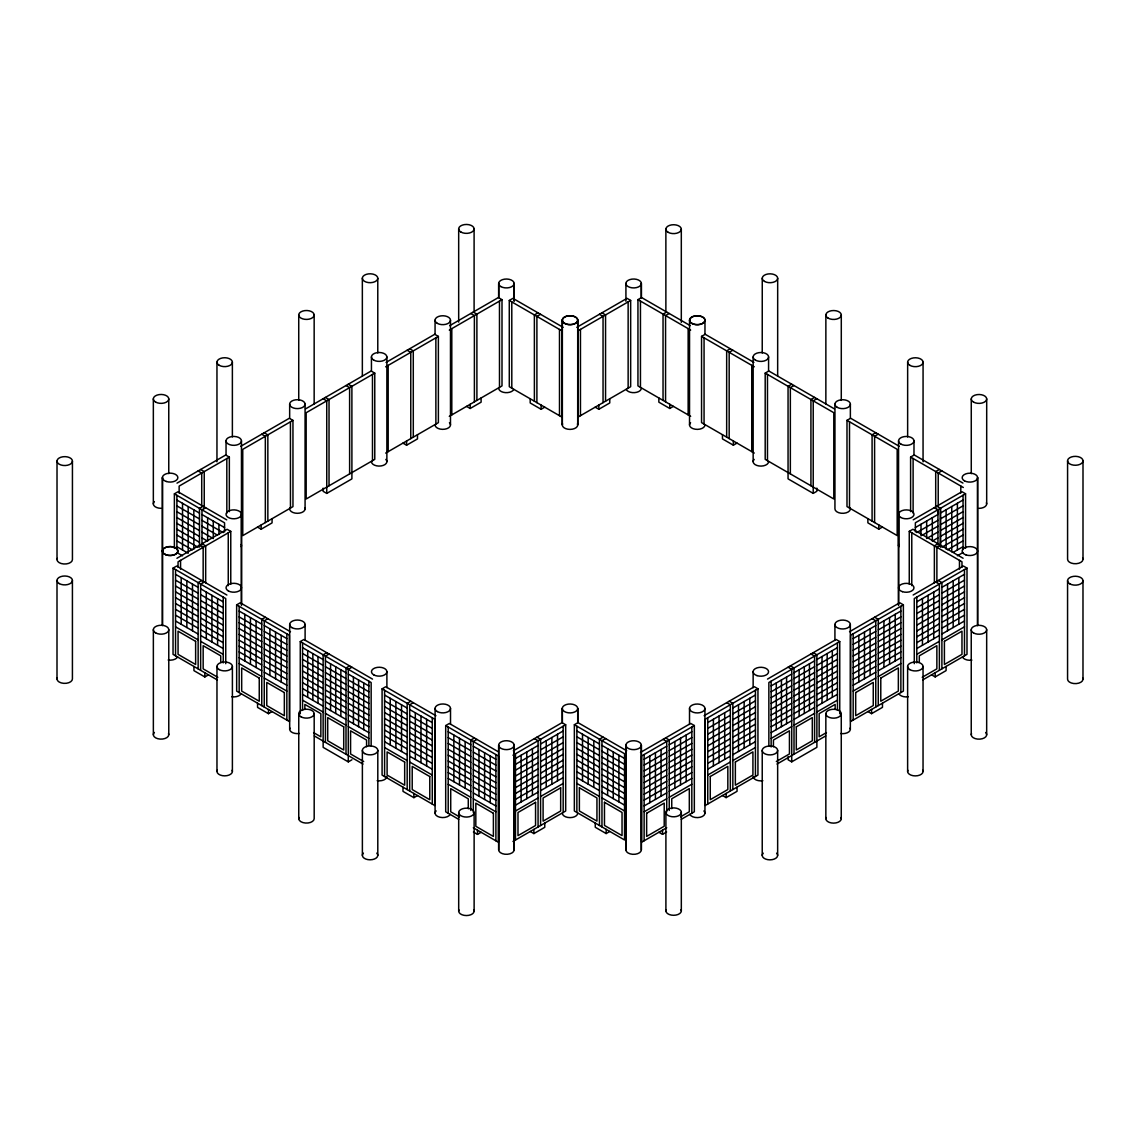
<?xml version="1.0" encoding="UTF-8"?>
<svg xmlns="http://www.w3.org/2000/svg" width="1140" height="1140" viewBox="0 0 1140 1140"><rect width="100%" height="100%" fill="white"/><g stroke="black" fill="none" stroke-linecap="round" stroke-linejoin="round"><path stroke-width="1.5" d="M153.359 734.673L153.359 629.722M168.777 734.673L168.777 629.722M216.97 771.41L216.97 666.444M232.389 771.41L232.403 666.444M241.481 605.497L241.481 514.297A7.709 4.446 0 0 0 229.895 510.478A7.709 4.446 0 0 0 229.895 518.187A7.709 4.446 0 0 0 241.466 514.325M289.674 729.173L289.674 624.478M298.751 818.62L298.766 713.668M305.107 640.452L305.107 624.478M314.184 713.668L314.184 818.62A7.709 4.446 0 0 1 305.463 823.037A7.709 4.446 0 0 1 299.022 817.466M362.378 855.356L362.378 750.405M377.796 855.356L377.81 750.405M386.887 687.677L386.902 671.702M435.081 813.119L435.095 708.439M450.514 724.399L450.514 708.439M514.111 849.856L514.126 745.161A7.709 4.446 0 0 0 502.526 741.328A7.709 4.446 0 0 0 502.526 749.037A7.709 4.446 0 0 0 514.097 745.19L514.097 849.927M574.361 724.726L574.346 810.982L624.549 839.966L624.563 753.725L574.361 724.726L577.994 722.632L626.687 750.747M576.869 812.435L576.869 726.18M580.459 415.687L580.459 329.417M582.511 780.857L582.511 734.189M588.154 784.12L588.169 737.452M593.812 787.384L593.812 740.715M595.251 823.052L595.251 827.255L606.167 833.554L609.8 831.445M599.455 825.474L599.455 739.219L603.089 737.124M601.963 826.928L601.963 740.672L605.611 738.577M603.046 402.634L603.046 316.379L599.412 314.284M605.554 401.195L605.554 314.925L601.92 312.83M606.167 833.554L606.167 829.35M607.62 795.364L607.62 748.681M613.263 798.613L613.263 751.944M618.906 801.876L618.906 755.207M625.931 301.245L625.917 283.461M625.946 745.161L625.931 849.899L625.903 745.204M628.14 388.156L628.14 301.886M630.662 300.433L630.662 386.702L577.952 417.126L577.952 330.871L630.662 300.433L627.014 298.338L576.826 327.322M641.35 297.697L641.35 283.504M641.35 849.913L641.364 745.161M644.129 840.779L644.143 754.523M649.786 802.674L649.786 756.005M655.429 799.425L655.429 752.742M661.072 796.162L661.086 749.479M658.892 832.257L662.525 834.352L662.525 830.148M666.729 811.894L666.729 741.47L663.095 739.375M669.237 810.44L669.237 740.031L665.603 737.922M671.745 808.673L671.745 798.755L689.315 788.609L689.315 811.765L680.523 816.839M674.88 788.182L674.88 741.513M680.537 784.933L680.537 738.25M686.18 781.669L686.18 734.986M689.529 424.921L689.543 320.226M691.823 813.233L691.823 726.978M640.509 752.414L690.697 723.43L694.346 725.539L694.331 811.794L681.278 819.318M704.962 334.433L704.976 320.226M707.755 804.042L707.755 717.787M713.398 765.952L713.398 719.269M719.041 762.689L719.055 716.02M724.698 759.425L724.698 712.757M722.504 795.52L726.137 797.615L726.137 793.426M730.341 791.003L730.341 704.748L726.707 702.639M732.849 789.55L732.849 703.295L729.215 701.2M737.053 787.127L737.053 791.317L726.137 797.615M738.506 751.46L738.506 704.777M744.149 748.196L744.149 701.528M749.792 744.933L749.792 698.264M753.155 461.657L753.169 356.963M755.435 776.511L755.45 690.256M757.957 688.802L757.943 775.058L705.232 805.495L705.247 719.24L757.957 688.802L754.324 686.707L704.121 715.692M762.232 352.987L762.261 278.26M765.197 373.108L765.197 459.363L833.796 498.964L833.796 412.709L765.197 373.108L768.83 370.999L834.494 408.918M767.477 460.688L767.477 374.419M768.574 371.155L768.588 356.963M768.859 745.873L768.859 682.504L839.752 641.578L836.119 639.469L767.519 679.084M771.139 746.971L771.153 681.178M773.433 746.657L773.433 740.031L789.436 730.797L789.436 753.953L776.34 761.52M776.283 729.629L776.297 682.96M777.665 376.115L777.68 278.26M781.442 726.664L781.442 679.981M786.586 723.686L786.586 677.018M788.082 756.604L788.082 759.753L791.716 761.848L816.881 747.327L816.881 654.773L813.248 652.678M790.348 473.884L790.348 387.628L793.981 385.52M791.716 761.848L791.73 669.294L788.096 667.199M794.01 754.238L794.01 667.983L790.376 665.874M799.154 716.433L799.154 669.75M804.298 713.455L804.298 666.786M809.443 710.491L809.443 663.808M810.925 485.768L810.925 399.513L814.558 397.404M814.587 742.354L814.601 656.099L810.953 654.004M822.026 703.223L822.026 656.555M825.859 403.945L825.873 314.996M827.17 700.259L827.17 653.576M832.314 697.281L832.314 650.612M834.95 404.187L834.936 508.868A7.709 4.446 0 0 0 843.657 513.285A7.709 4.446 0 0 0 850.098 507.713M835.164 709.351L835.164 704.392L819.161 713.626L819.161 736.796L826.443 732.593M837.458 710.377L837.458 642.889M839.738 713.74L839.752 641.578M841.277 400.382L841.292 314.996M846.991 420.332L846.991 506.588L897.18 535.572L897.18 449.317L846.991 420.332L850.625 418.238L899.318 446.339M849.5 508.041L849.5 421.786M850.369 418.38L850.369 404.187M853.176 720.081L853.176 633.826M858.819 681.976L858.833 635.308M864.476 678.728L864.476 632.045M870.119 675.464L870.119 628.781M867.925 711.559L871.573 713.654L871.573 709.451M872.086 521.08L872.086 434.825L875.719 432.716M874.594 522.533L874.594 436.264L878.227 434.169M875.762 707.028L875.777 620.773L872.143 618.678M878.27 705.589L878.285 619.334L874.651 617.225M882.474 703.166L882.474 707.356L871.573 713.654M883.928 667.484L883.928 620.816M889.571 664.235L889.571 617.552M895.214 660.972L895.228 614.289M898.548 545.604L898.562 440.909M898.548 604.884L898.562 514.34M900.871 692.536L900.871 606.28M903.379 604.841L903.379 691.096L850.668 721.52L850.668 635.265L903.379 604.841L899.745 602.732L849.542 631.717M907.64 436.934L907.654 362.221M909.264 584.164L909.264 531.354L912.898 529.259L963.101 558.244M910.604 511.632L910.604 457.055L914.237 454.96L962.93 483.075M911.772 585.618L911.772 532.808M913.111 513.086L913.111 458.508M913.981 455.102L913.995 440.909M914.28 663.665L914.28 598.543L967.005 568.105L963.357 566.01L913.169 594.995M916.788 662.882L916.802 597.089M919.296 662.44L919.296 655.814L936.866 645.668L936.866 668.838L922.231 677.288M922.445 645.254L922.445 598.571M923.058 461.828L923.072 362.221M928.088 641.991L928.088 595.322M933.731 638.728L933.745 592.059M934.373 582.825L934.373 545.861L938.006 543.751M931.551 674.823L935.185 676.918L935.185 672.728M936.881 582.511L936.881 547.3L940.514 545.205M934.315 507.642L937.949 509.737L937.949 514.482L915.363 527.535M939.374 670.306L939.389 584.051L935.755 581.956M940.457 547.015L940.457 508.283L936.823 506.189M941.897 668.852L941.897 582.597L938.263 580.502M946.086 666.43L946.086 670.619L935.185 676.918M947.54 630.762L947.54 584.079M953.183 627.499L953.197 580.83M958.84 624.236L958.84 577.567M959.467 569.145L959.467 560.353M961.975 567.079L961.975 561.792L909.264 531.354M964.483 655.814L964.483 569.558M965.566 548.369L965.566 493.791L961.932 491.696L913.24 519.812M967.005 568.105L966.991 654.36L922.816 679.868M971.266 473.656L971.266 398.943M977.607 477.646L977.593 625.646L977.578 477.589M986.684 503.894L986.698 398.943M176.999 483.132L225.706 455.017L229.34 457.111L229.34 511.675M240.626 446.396L289.318 418.28L292.952 420.375L292.966 506.63L242.763 535.615L242.749 449.359L292.952 420.375M305.463 408.947L371.127 371.027L374.761 373.122L374.775 459.377L306.176 498.992L306.161 412.737L374.761 373.122M386.047 362.42L434.739 334.291L438.373 336.4L438.387 422.655L385.676 453.093M449.659 325.684L498.351 297.554L501.999 299.649L501.999 385.918L449.288 416.357M229.34 457.111L179.137 486.096L179.137 493.136M385.662 366.838L438.373 336.4M449.288 330.101L501.999 299.649M174.377 548.426L174.377 493.862L178.011 491.753L226.703 519.869M509.281 300.461L561.991 330.885L562.006 417.14L509.295 386.716L509.281 300.461L512.914 298.352L563.117 327.337M203.105 506.245L199.471 508.355L199.471 547.072M538.023 312.844L534.375 314.939L534.389 401.195M205.613 507.699L201.98 509.794L201.994 545.005M540.531 314.298L536.897 316.393L536.897 402.648M176.928 558.272L227.131 529.288L230.764 531.382L230.764 584.193M230.764 531.382L178.054 561.821L178.054 567.107M217.213 679.896L173.038 654.389L173.038 568.133L176.672 566.039L226.874 595.023M690.655 416.328L637.944 385.904L637.944 299.635L641.578 297.54L690.27 325.655M257.512 527.093L261.16 529.202L272.061 522.904L272.061 518.7M402.947 443.118L406.581 445.213L417.482 438.914L417.482 434.725M466.559 406.382L470.193 408.476L481.109 402.178L481.094 397.988M323.119 488.162L323.119 491.311L326.753 493.406L351.904 478.886L351.889 386.332L348.256 384.237M201.766 580.531L198.132 582.625L198.146 668.881M666.686 312.032L663.038 314.127L663.038 400.397M204.288 581.984L200.654 584.079L200.654 670.334M669.194 313.486L665.561 315.581L665.561 401.836M530.2 398.772L530.2 402.976L541.101 409.274L544.735 407.165M236.65 604.87L289.361 635.308L289.375 721.563L236.664 691.125L236.65 604.87L240.284 602.775L290.486 631.76M754.267 453.065L701.556 422.626L701.556 336.371L705.19 334.277L753.896 362.378M595.208 407.165L598.842 409.26L609.757 402.962L609.757 398.772M265.392 617.267L261.758 619.362L261.758 705.617M730.298 348.769L726.664 350.863L726.664 437.119M732.806 350.208L729.173 352.317L729.173 438.572M267.9 618.707L264.266 620.816L264.266 707.057M193.942 666.458L193.942 670.648L204.844 676.946L208.492 674.851M658.849 397.974L658.849 402.164L669.75 408.462L673.384 406.367M300.276 713.768L300.276 641.592L303.91 639.497L372.509 679.112M791.702 384.209L788.053 386.303L788.053 478.857L813.219 493.378L816.853 491.283L816.853 488.134M326.767 652.707L323.133 654.802L323.147 747.356L348.298 761.876L351.932 759.767M329.061 654.018L325.427 656.127L325.427 742.368M349.638 665.903L346.004 668.011L346.004 754.252M257.555 703.195L257.555 707.384L268.47 713.683L272.104 711.588M722.461 434.696L722.461 438.9L733.362 445.184L737.01 443.089M351.932 667.228L348.284 669.322L348.298 761.876M816.853 398.729L813.219 400.824L813.219 493.378M382.085 688.845L434.796 719.283L434.796 805.538L382.085 775.1L382.085 688.845L385.719 686.75L435.922 715.735M410.813 701.243L407.18 703.337L407.18 789.593M413.321 702.682L409.688 704.791L409.688 791.032M458.75 819.361L445.697 811.823L445.697 725.582L449.331 723.472L498.023 751.602M474.425 737.979L470.791 740.074L470.806 810.483M939.332 469.452L935.698 471.547L935.698 508.526M476.947 739.418L473.3 741.527L473.314 812.421M941.854 470.905L938.22 473L938.22 506.445M402.99 787.17L402.99 791.36L413.891 797.658L417.525 795.563M867.882 518.657L867.882 522.861L878.798 529.145L882.431 527.051M513.342 750.804L562.034 722.674L565.682 724.769L565.682 811.024L512.971 841.462M512.971 755.222L565.682 724.769M965.566 493.791L915.363 522.776L915.363 531.91M940.457 513.043L963.058 499.99M515.48 758.513L538.066 745.475M540.574 744.021L563.16 730.968M515.48 764.341L538.066 751.303M540.574 749.849L563.16 736.81M916.774 532.551L937.949 520.324M940.457 518.871L963.058 505.832M515.48 770.184L538.066 757.131M540.574 755.692L563.174 742.639M922.417 535.116L937.949 526.153M940.457 524.714L963.058 511.661M515.48 776.012L538.066 762.973M540.574 761.52L563.174 748.467M937.949 531.995L926.663 538.507L926.663 521.009M940.457 530.542L963.058 517.503M937.949 537.824L932.306 541.087L932.306 517.745M940.457 536.37L963.058 523.331M515.48 781.855L538.066 768.802M540.574 767.348L563.174 754.31M515.48 787.683L538.066 774.644M540.574 773.191L563.174 760.138M940.457 542.212L963.058 529.174M515.48 793.511L538.066 780.473M540.574 779.019L563.174 765.98M941.882 547.228L963.058 535.002M947.525 549.808L963.058 540.845M515.48 799.354L538.066 786.301M540.574 784.861L563.174 771.808M515.48 805.182L538.066 792.143M540.574 790.69L563.174 777.637M953.168 552.373L963.058 546.673M515.48 811.024L538.066 797.972M540.574 796.518L563.174 783.479M957.401 555.764L963.058 552.501M473.414 832.029L477.503 834.394L481.151 832.3M694.346 725.539L641.635 755.962L641.62 842.218L666.729 827.726M644.143 759.269L666.729 746.23M669.237 744.776L691.823 731.738M707.755 722.532L730.341 709.493M732.849 708.04L755.45 695.001M771.153 685.924L791.73 674.053M794.01 672.728L814.601 660.844M816.881 659.519L837.458 647.634M853.176 638.571L875.777 625.532M878.285 624.079L900.871 611.04M916.802 601.834L939.389 588.796M941.897 587.342L964.483 574.303M644.143 765.097L666.729 752.058M669.237 750.605L691.823 737.566M707.755 728.375L730.341 715.322M732.849 713.882L755.45 700.829M771.153 691.766L791.73 679.882M794.01 678.557L814.601 666.672M816.881 665.361L837.458 653.476M853.176 644.399L875.777 631.361M878.285 629.907L900.871 616.868M916.802 607.677L939.389 594.624M941.897 593.185L964.483 580.132M530.243 831.488L533.876 833.597L544.778 827.298L544.778 823.094M644.143 770.939L666.729 757.886M669.237 756.447L691.823 743.394M707.755 734.203L730.341 721.164M732.849 719.711L755.45 706.672M771.153 697.595L791.73 685.71M794.01 684.399L814.587 672.514M816.881 671.189L837.458 659.305M853.176 650.242L875.777 637.189M878.285 635.75L900.871 622.697M916.802 613.505L939.389 600.466M941.897 599.013L964.483 585.974M644.143 776.768L666.729 763.729M669.237 762.275L691.823 749.236M707.755 740.045L730.341 726.992M732.849 725.553L755.45 712.5M771.153 703.437L791.73 691.553M794.01 690.227L814.587 678.343M816.881 677.032L837.458 665.147M853.176 656.07L875.777 643.031M878.285 641.578L900.871 628.539M916.802 619.348L939.389 606.295M941.897 604.856L964.483 591.803M644.143 782.61L666.729 769.557M669.237 768.118L691.823 755.065M707.755 745.873L730.341 732.835M732.849 731.381L755.45 718.343M771.153 709.265L791.73 697.381M794.01 696.07L814.587 684.185M816.881 682.86L837.458 670.976M853.176 661.913L875.762 648.86M878.285 647.42L900.871 634.367M916.788 625.176L939.389 612.137M941.897 610.684L964.483 597.645M644.143 788.438L666.729 775.399M669.237 773.946L691.823 760.907M707.755 751.702L730.341 738.663M732.849 737.21L755.45 724.171M771.153 715.094L791.73 703.223M794.01 701.898L814.587 690.014M816.881 688.688L837.458 676.818M853.176 667.741L875.762 654.702M878.285 653.249L900.871 640.21M916.788 631.004L939.389 617.966M941.897 616.512L964.483 603.473M644.143 794.267L666.729 781.228M669.237 779.774L691.823 766.736M707.755 757.544L730.341 744.506M732.849 743.052L755.45 729.999M771.139 720.936L791.73 709.052M794.01 707.726L814.587 695.856M816.881 694.531L837.458 682.646M853.176 673.569L875.762 660.53M878.285 659.077L900.871 646.038M916.788 636.847L939.389 623.808M941.897 622.355L964.483 609.302M644.129 800.109L666.729 787.07M669.237 785.617L691.823 772.578M707.755 763.373L730.341 750.334M732.849 748.88L755.45 735.841M771.139 726.764L791.73 714.88M794.01 713.569L814.587 701.684M816.881 700.359L837.458 688.475M853.176 679.411L875.762 666.373M878.285 664.919L900.871 651.88M916.788 642.675L939.389 629.636M941.897 628.183L964.483 615.144M644.129 805.937L666.729 792.899M669.237 791.445L691.823 778.406M707.755 769.215L730.341 756.162M732.849 754.723L755.435 741.67M771.139 732.607L791.73 720.722M794.01 719.397L814.587 707.513M816.881 706.202L837.458 694.317M853.176 685.24L875.762 672.201M878.27 670.748L900.871 657.709M916.788 648.518L939.389 635.465M941.897 634.025L964.483 620.972M644.129 811.78L666.729 798.727M669.237 797.288L691.823 784.235M707.755 775.043L730.341 762.005M732.849 760.551L755.435 747.512M771.139 738.435L791.73 726.551M794.01 725.24L814.587 713.355M816.881 712.03L837.458 700.145M853.176 691.082L875.762 678.029M878.27 676.59L900.871 663.537M916.788 654.346L939.389 641.307M941.897 639.853L964.483 626.815M777.024 764.042L825.702 735.941M662.525 834.352L666.615 831.986M637.944 299.635L690.655 330.073M701.556 336.371L754.267 366.795M910.604 457.055L963.314 487.493M473.257 312.046L476.891 314.156L476.905 400.411M470.749 313.5L474.382 315.595L474.397 401.85M409.645 348.783L413.279 350.892L413.293 437.147M407.137 350.237L410.771 352.331L410.771 438.601M345.976 385.548L349.61 387.657L349.624 473.912M325.385 397.433L329.033 399.541L329.033 485.797M323.105 398.758L326.738 400.853L326.753 493.406M264.209 432.772L267.843 434.867L267.857 521.122M261.701 434.226L265.335 436.321L265.349 522.576M200.597 469.509L204.231 471.604L204.245 508.568M198.089 470.963L201.723 473.057L201.723 506.502M174.377 493.862L224.566 522.832L224.58 531.967M576.869 730.925L599.455 743.978M601.963 745.418L624.563 758.471M176.885 500.061L199.471 513.1M201.98 514.539L224.58 527.592M176.885 505.889L199.471 518.928M201.98 520.382L223.169 532.608M576.869 736.768L599.455 749.806M601.963 751.26L624.563 764.299M176.885 511.718L199.471 524.77M201.98 526.21L217.512 535.187M576.869 742.596L599.455 755.635M601.963 757.088L624.563 770.141M176.885 517.56L199.471 530.599M201.98 532.052L213.28 538.565L213.28 521.066M576.869 748.424L599.455 761.477M601.963 762.931L624.563 775.969M176.885 523.388L199.471 536.427M201.98 537.88L207.637 541.144L207.637 517.802M576.869 754.267L599.455 767.306M601.963 768.759L624.563 781.798M176.885 529.231L199.471 542.269M202.037 543.78L205.67 545.875L205.67 582.839M536.94 737.167L540.574 739.276L540.588 825.517M576.869 760.095L599.455 773.148M601.963 774.587L624.563 787.64M199.529 545.234L203.162 547.328L203.162 582.54M534.432 738.62L538.066 740.715L538.066 826.97M176.885 535.059L198.061 547.286M576.869 765.938L599.455 778.976M601.963 780.43L624.563 793.469M576.869 771.766L599.455 784.819M601.963 786.258L624.549 799.311M176.885 540.901L192.418 549.865M176.885 546.73L188.186 553.256M576.869 777.594L599.455 790.647M601.963 792.101L624.549 805.139M176.885 552.558L182.542 555.821M576.869 783.437L599.455 796.475M601.963 797.929L624.549 810.982M173.038 568.133L225.748 598.571L225.748 663.694M300.276 641.592L371.155 682.532L371.155 745.902M445.697 725.582L498.408 756.019L498.408 842.26L473.314 827.768M175.546 574.332L198.132 587.371M200.654 588.824L223.24 601.863M239.158 611.068L261.758 624.107M264.266 625.561L286.853 638.6M302.556 647.663L323.133 659.547M325.427 660.872L346.004 672.757M348.284 674.082L368.876 685.952M384.593 695.044L407.18 708.082M409.688 709.536L432.274 722.575M448.205 731.78L470.791 744.819M473.3 746.273L495.9 759.311M175.546 580.16L198.132 593.213M200.654 594.653L223.24 607.706M239.158 616.897L261.758 629.95M264.266 631.389L286.853 644.442M302.556 653.505L323.133 665.389M325.427 666.701L346.004 678.585M348.284 679.91L368.876 691.795M384.593 700.872L407.18 713.925M409.688 715.364L432.274 728.417M448.205 737.609L470.791 750.647M473.3 752.101L495.9 765.154M175.546 586.003L198.132 599.042M200.654 600.495L223.24 613.534M239.158 622.739L261.758 635.778M264.266 637.231L286.853 650.27M302.556 659.333L323.133 671.218M325.427 672.543L346.004 684.428M348.284 685.739L368.876 697.623M384.593 706.715L407.18 719.753M409.688 721.207L432.274 734.245M448.205 743.437L470.791 756.49M473.314 757.943L495.9 770.982M175.546 591.831L198.132 604.884M200.654 606.323L223.24 619.376M239.172 628.567L261.758 641.606M264.266 643.06L286.853 656.113M302.556 665.176L323.133 677.046M325.427 678.371L346.004 690.256M348.298 691.581L368.876 703.466M384.593 712.543L407.18 725.582M409.688 727.035L432.288 740.088M448.205 749.279L470.791 762.318M473.314 763.772L495.9 776.81M175.546 597.673L198.146 610.712M200.654 612.166L223.24 625.205M239.172 634.396L261.758 647.449M264.266 648.902L286.853 661.941M302.556 671.004L323.133 682.889M325.427 684.214L346.004 696.084M348.298 697.409L368.876 709.294M384.593 718.371L407.18 731.424M409.688 732.877L432.288 745.916M448.205 755.107L470.791 768.16M473.314 769.6L495.9 782.653M175.546 603.502L198.146 616.541M200.654 617.994L223.24 631.033M239.172 640.238L261.758 653.277M264.266 654.731L286.853 667.769M302.556 676.832L323.133 688.717M325.427 690.042L346.004 701.927M348.298 703.252L368.876 715.122M384.593 724.214L407.18 737.252M409.688 738.706L432.288 751.745M448.205 760.95L470.791 773.989M473.314 775.442L495.9 788.481M175.546 609.33L198.146 622.383M200.654 623.822L223.24 636.875M239.172 646.067L261.758 659.12M264.266 660.559L286.853 673.612M302.556 682.675L323.133 694.559M325.427 695.87L346.004 707.755M348.298 709.08L368.876 720.965M384.593 730.042L407.18 743.095M409.688 744.534L432.288 757.587M448.205 766.778L470.791 779.817M473.314 781.27L495.9 794.323M175.546 615.173L198.146 628.211M200.654 629.665L223.24 642.703M239.172 651.909L261.758 664.948M264.266 666.401L286.853 679.44M302.556 688.503L323.133 700.388M325.427 701.713L346.004 713.597M348.298 714.908L368.876 726.793M384.593 735.884L407.18 748.923M409.688 750.377L432.288 763.415M448.205 772.606L470.791 785.66M473.314 787.113L495.9 800.152M175.546 621.001L198.146 634.054M200.654 635.493L223.24 648.546M239.172 657.737L261.758 670.776M264.266 672.23L286.853 685.283M302.556 694.346L323.133 706.216M325.427 707.541L346.004 719.426M348.298 720.751L368.876 732.635M384.593 741.712L407.18 754.751M409.688 756.205L432.288 769.258M448.205 778.449L470.806 791.488M473.314 792.941L495.9 805.98M175.546 626.843L198.146 639.882M200.654 641.336L223.24 654.374M239.172 663.566L261.758 676.619M264.266 678.072L286.853 691.111M302.556 700.174L323.147 712.058M325.427 713.384L346.004 725.254M348.298 726.579L368.876 738.464M384.593 747.541L407.18 760.594M409.688 762.047L432.288 775.086M448.205 784.277L470.806 797.33M473.314 798.769L495.9 811.823M217.811 677.317L203.162 668.866L203.162 645.696L220.733 655.842L220.733 662.468M313.586 732.621L320.853 736.81L320.853 713.654L304.85 704.406L304.85 709.379M363.674 761.548L350.579 753.982L350.579 730.826L366.581 740.06L366.581 746.686M459.505 816.881L450.728 811.808L450.713 788.652L468.284 798.798L468.284 808.716M314.327 735.956L362.99 764.071M1083 460.817A7.709 4.446 0 0 1 1071.429 464.664A7.709 4.446 0 0 1 1071.429 456.955A7.709 4.446 0 0 1 1083 460.817L1083 559.284M1082.986 580.702L1082.986 679.183M1067.582 460.817L1067.582 559.284A7.709 4.446 0 0 0 1076.288 563.702A7.709 4.446 0 0 0 1082.744 558.13M1067.567 580.702L1067.567 679.183A7.709 4.446 0 0 0 1076.288 683.587A7.709 4.446 0 0 0 1082.729 678.029M986.67 629.779L986.67 734.73M971.237 629.779L971.237 734.73M963.058 495.245L963.058 549.594M960.806 486.039L960.806 493.078M957.401 503.253L957.401 549.936M951.758 506.516L951.758 551.731M946.115 509.78L946.115 549.167M940.457 508.283L940.457 546.587M937.949 509.737L937.949 544.949M923.044 666.501L923.044 771.452M921.006 524.272L921.006 535.942M907.625 666.501L907.625 771.452M898.534 514.325L898.534 605.539M878.798 524.956L878.798 529.145M850.34 624.535A7.709 4.446 0 0 1 838.769 628.382A7.709 4.446 0 0 1 838.769 620.673A7.709 4.446 0 0 1 850.34 624.535L850.34 729.215M841.263 713.726A7.709 4.446 0 0 1 829.692 717.573A7.709 4.446 0 0 1 829.692 709.864A7.709 4.446 0 0 1 841.263 713.726L841.263 818.663M834.922 624.535L834.922 640.495M825.844 713.726L825.844 818.663M777.651 750.448A7.709 4.446 0 0 1 766.08 754.31A7.709 4.446 0 0 1 766.08 746.6A7.709 4.446 0 0 1 777.651 750.448L777.651 855.399M762.232 750.448L762.232 855.399M753.141 671.745L753.141 687.719M751.759 365.356L751.759 451.611M733.362 440.995L733.362 445.184M704.947 708.467A7.709 4.446 0 0 1 693.376 712.329A7.709 4.446 0 0 1 693.376 704.62A7.709 4.446 0 0 1 704.947 708.467L704.947 813.162M704.064 337.825L704.064 424.08M689.515 708.467L689.515 724.442M688.147 328.619L688.147 414.889M681.321 812.364A7.709 4.446 0 0 1 669.75 816.212A7.709 4.446 0 0 1 669.75 808.502A7.709 4.446 0 0 1 681.321 812.364L681.321 910.832M681.307 229.168L681.307 322.378M669.75 404.258L669.75 408.462M665.874 229.168L665.874 311.818M665.903 812.364L665.903 910.832M641.336 283.461A7.709 4.446 0 0 1 629.764 287.323A7.709 4.446 0 0 1 629.764 279.613A7.709 4.446 0 0 1 641.336 283.461L641.336 297.668M641.321 745.204A7.709 4.446 0 0 1 629.764 749.051A7.709 4.446 0 0 1 629.764 741.342A7.709 4.446 0 0 1 641.321 745.204L641.321 849.884A7.709 4.446 0 0 1 632.615 854.302A7.709 4.446 0 0 1 626.173 848.73M640.452 301.088L640.452 387.344M598.842 405.07L598.842 409.26M563.16 726.223L563.174 812.478M559.484 329.432L559.498 415.687M557.517 734.231L557.517 780.9M551.874 737.495L551.874 784.163M546.231 740.758L546.231 787.427M541.101 405.07L541.101 409.274M533.876 829.393L533.876 833.597M532.423 748.723L532.423 795.406M526.766 751.987L526.78 798.67M521.122 755.25L521.122 801.919M515.48 753.768L515.48 840.023M511.789 301.901L511.803 388.156M499.477 301.103L499.491 387.358M498.679 849.927L498.679 745.19L498.693 849.856A7.709 4.446 0 0 0 507.414 854.273A7.709 4.446 0 0 0 513.855 848.702M495.9 754.566L495.9 840.821M490.243 756.048L490.257 802.731M484.6 752.785L484.6 799.468M478.957 749.536L478.957 796.205M477.503 830.191L477.503 834.394M474.098 228.912L474.098 311.562M474.126 812.62A7.709 4.446 0 0 1 462.555 816.468A7.709 4.446 0 0 1 462.555 808.759A7.709 4.446 0 0 1 474.126 812.62L474.126 911.088M470.193 404.287L470.193 408.476M465.149 741.556L465.149 788.225M459.505 738.293L459.505 784.976M458.679 228.912L458.679 322.107M458.693 812.62L458.693 911.088M453.848 735.044L453.863 781.712M451.796 328.648L451.796 414.903M450.485 320.212L450.485 424.907M448.205 727.035L448.205 813.276M435.865 337.839L435.879 424.094M435.067 320.212L435.067 334.405M432.274 717.83L432.288 804.085M426.631 719.312L426.631 765.995M420.988 716.062L420.988 762.731M415.33 712.799L415.345 759.468M413.891 793.454L413.891 797.658M406.581 441.023L406.581 445.213M401.536 704.819L401.536 751.502M395.879 701.556L395.894 748.239M390.236 698.307L390.236 744.976M388.17 365.384L388.184 451.639M386.873 356.948L386.873 461.629M384.593 690.298L384.593 776.54M377.782 278.245A7.709 4.446 0 0 1 366.211 282.093A7.709 4.446 0 0 1 366.211 274.384A7.709 4.446 0 0 1 377.782 278.245L377.782 352.944M372.466 374.447L372.481 460.703M371.441 356.948L371.441 371.141M368.876 681.207L368.876 745.289M363.731 682.988L363.731 729.657M362.349 278.245L362.349 376.072M358.587 680.01L358.587 726.693M353.429 677.046L353.443 723.715M340.86 669.779L340.86 716.462M335.716 666.815L335.716 713.483M330.572 663.836L330.572 710.519M317.989 656.583L317.989 703.252M314.156 314.968A7.709 4.446 0 0 1 302.599 318.829A7.709 4.446 0 0 1 302.599 311.106A7.709 4.446 0 0 1 314.156 314.968L314.156 403.902M312.844 653.605L312.844 700.288M307.7 650.641L307.7 697.309M305.078 404.159A7.709 4.446 0 0 1 293.522 408.02A7.709 4.446 0 0 1 293.522 400.297A7.709 4.446 0 0 1 305.078 404.159L305.078 508.839M302.556 642.917L302.556 710.405M298.737 314.968L298.737 400.354M290.443 421.828L290.458 508.084M289.66 404.159L289.66 418.351M286.853 633.854L286.853 720.11M281.209 635.351L281.209 682.019M275.567 632.087L275.567 678.756M269.909 628.824L269.909 675.493M268.47 709.493L268.47 713.683M261.16 524.999L261.16 529.202M256.101 620.844L256.115 667.527M250.458 617.595L250.458 664.264M244.815 614.332L244.815 661M241.466 440.895A7.709 4.446 0 0 1 229.895 444.743A7.709 4.446 0 0 1 229.895 437.033A7.709 4.446 0 0 1 241.466 440.895L241.466 604.87M239.158 606.323L239.172 692.564M232.375 362.178L232.375 436.891M228.257 532.836L228.257 585.647M226.817 458.565L226.832 513.128M226.048 440.895L226.048 455.088M223.24 597.118L223.24 662.91M218.923 524.329L218.923 534.532M217.597 598.614L217.597 645.283M216.956 362.178L216.956 461.8M211.94 595.351L211.94 642.019M206.297 592.087L206.297 638.756M204.844 672.757L204.844 676.946M193.829 509.837L193.829 549.224M192.489 584.107L192.489 630.791M188.171 506.573L188.186 551.789M186.846 580.859L186.846 627.527M182.528 503.31L182.542 549.993M181.189 577.595L181.203 624.264M180.562 560.381L180.562 569.173M176.885 495.301L176.885 549.651M175.546 569.587L175.546 655.828M168.763 398.915L168.763 473.627M153.344 398.915L153.344 503.866M72.433 461.087A7.709 4.446 0 0 1 60.862 464.949A7.709 4.446 0 0 1 60.862 457.24A7.709 4.446 0 0 1 72.433 461.087L72.433 559.569A7.709 4.446 0 0 1 63.712 563.972A7.709 4.446 0 0 1 57.271 558.415M72.419 580.459L72.419 678.927A7.709 4.446 0 0 1 63.712 683.345A7.709 4.446 0 0 1 57.257 677.773M57.014 461.087L57.014 559.569M57 580.459L57 678.927M473.855 909.934A7.709 4.446 0 0 1 466.417 915.548A7.709 4.446 0 0 1 458.964 909.934M681.065 909.677A7.709 4.446 0 0 1 673.612 915.292A7.709 4.446 0 0 1 666.159 909.677M385.833 459.406A7.709 4.446 0 0 1 381.145 465.932A7.709 4.446 0 0 1 371.441 461.629M908.238 696.782A7.709 4.446 0 0 1 898.805 693.633M177.598 656.882A7.709 4.446 0 0 1 168.15 660.017M577.467 423.795A7.709 4.446 0 0 1 570.014 429.395A7.709 4.446 0 0 1 562.562 423.795M841.006 817.523A7.709 4.446 0 0 1 833.554 823.123A7.709 4.446 0 0 1 826.101 817.523M986.414 502.754A7.709 4.446 0 0 1 978.961 508.355M513.841 389.367A7.709 4.446 0 0 1 505.391 392.63A7.709 4.446 0 0 1 498.693 388.213M703.907 810.939A7.709 4.446 0 0 1 700.188 817.266A7.709 4.446 0 0 1 689.786 814.316M762.845 780.729A7.709 4.446 0 0 1 753.141 776.426M241.21 544.421A7.709 4.446 0 0 1 241.21 546.73M161.053 508.312A7.709 4.446 0 0 1 154.37 501.628M304.822 507.699A7.709 4.446 0 0 1 297.369 513.299A7.709 4.446 0 0 1 289.93 507.699M641.336 388.213A7.709 4.446 0 0 1 634.624 392.63A7.709 4.446 0 0 1 626.173 389.367M768.574 461.657A7.709 4.446 0 0 1 758.87 465.947A7.709 4.446 0 0 1 754.181 459.42M850.084 728.061A7.709 4.446 0 0 1 840.636 733.519M704.962 424.921A7.709 4.446 0 0 1 695.257 429.224A7.709 4.446 0 0 1 690.569 422.698M971.879 660.117A7.709 4.446 0 0 1 962.431 656.982M985.63 732.493A7.709 4.446 0 0 1 979.958 739.133A7.709 4.446 0 0 1 971.508 733.576M449.445 422.669A7.709 4.446 0 0 1 444.771 429.196A7.709 4.446 0 0 1 435.067 424.907M922.787 770.298A7.709 4.446 0 0 1 915.335 775.898A7.709 4.446 0 0 1 907.882 770.298M776.611 853.176A7.709 4.446 0 0 1 769.942 859.845A7.709 4.446 0 0 1 763.259 853.176M577.738 813.176A7.709 4.446 0 0 1 570.014 817.622A7.709 4.446 0 0 1 562.305 813.176M898.819 546.758A7.709 4.446 0 0 1 898.819 544.45M168.506 733.533A7.709 4.446 0 0 1 160.056 739.091A7.709 4.446 0 0 1 154.385 732.45M232.133 770.255A7.709 4.446 0 0 1 224.68 775.856A7.709 4.446 0 0 1 217.227 770.255M241.21 693.605A7.709 4.446 0 0 1 231.776 696.754M299.378 733.476A7.709 4.446 0 0 1 289.93 728.018M450.229 814.274A7.709 4.446 0 0 1 439.841 817.238A7.709 4.446 0 0 1 436.107 810.896M376.756 853.133A7.709 4.446 0 0 1 370.087 859.802A7.709 4.446 0 0 1 363.404 853.133M386.887 776.397A7.709 4.446 0 0 1 377.169 780.701M162.45 477.56L162.436 625.561L162.436 477.617M498.707 283.475L498.693 297.683L498.679 283.49M514.126 283.475L514.111 301.231L514.097 283.49M562.319 708.424L562.319 722.632L562.291 708.453M562.319 320.197L562.305 424.964L562.291 320.197M577.752 708.424L577.738 722.632L577.709 708.453A7.709 4.446 0 0 0 566.138 704.606A7.709 4.446 0 0 0 566.138 712.315A7.709 4.446 0 0 0 577.709 708.453M577.738 320.197L577.724 424.964L577.724 320.197A7.709 4.446 0 0 0 566.153 316.336A7.709 4.446 0 0 0 566.153 324.045A7.709 4.446 0 0 0 577.724 320.197M579.376 787.797L579.376 810.968L596.947 821.114L596.947 797.943L579.376 787.797M604.471 802.303L604.471 825.46L622.041 835.606L622.041 812.45L604.471 802.303M646.651 813.248L646.636 836.404L664.207 826.258L664.221 803.102L646.651 813.248M710.263 776.511L710.263 799.681L727.833 789.535L727.833 766.365L710.263 776.511M735.357 762.019L735.357 785.189L752.927 775.043L752.927 751.873L735.357 762.019M796.304 726.836L796.29 749.992L812.307 740.758L812.307 717.587L796.304 726.836M855.684 692.55L855.684 715.706L873.254 705.56L873.254 682.404L855.684 692.55M880.793 678.058L880.778 701.214L898.348 691.068L898.363 667.912L880.793 678.058M944.405 641.321L944.405 664.492L961.975 654.346L961.975 631.175L944.405 641.321M535.558 802.346L517.988 812.492L517.988 835.649L535.558 825.502L535.558 802.346M560.666 787.84L543.096 797.986L543.096 821.156L560.666 811.01L560.666 787.84M195.624 641.35L178.054 631.204L178.068 654.36L195.638 664.506L195.624 641.35M259.25 678.086L241.68 667.94L241.68 691.096L259.25 701.243L259.25 678.086M284.344 692.578L266.774 682.433L266.774 705.589L284.344 715.735L284.344 692.578M343.724 726.864L327.707 717.616L327.721 740.772L343.724 750.02L343.724 726.864M404.672 762.062L387.101 751.915L387.101 775.072L404.672 785.218L404.672 762.062M429.78 776.554L412.21 766.408L412.21 789.564L429.78 799.71L429.78 776.554M493.392 813.29L475.822 803.144L475.822 826.301L493.392 836.447L493.392 813.29M828.125 318.145A7.709 4.446 0 0 0 841.035 316.151A7.709 4.446 0 0 0 831.587 310.693A7.709 4.446 0 0 0 828.125 318.145M1069.833 583.851A7.709 4.446 0 0 0 1082.729 581.856A7.709 4.446 0 0 0 1073.282 576.398A7.709 4.446 0 0 0 1069.833 583.851M59.266 583.595A7.709 4.446 0 0 0 72.162 581.6A7.709 4.446 0 0 0 62.714 576.156A7.709 4.446 0 0 0 59.266 583.595M668.14 232.318A7.709 4.446 0 0 0 681.036 230.323A7.709 4.446 0 0 0 671.588 224.879A7.709 4.446 0 0 0 668.14 232.318M460.93 232.061A7.709 4.446 0 0 0 473.841 230.066A7.709 4.446 0 0 0 464.393 224.609A7.709 4.446 0 0 0 460.93 232.061M373.706 360.097A7.709 4.446 0 0 0 386.603 358.088A7.709 4.446 0 0 0 377.155 352.645A7.709 4.446 0 0 0 373.706 360.097M902.395 591.66A7.709 4.446 0 0 0 913.966 587.798A7.709 4.446 0 0 0 902.395 583.951A7.709 4.446 0 0 0 902.395 591.66M166.283 554.909A7.709 4.446 0 0 0 177.854 551.062A7.709 4.446 0 0 0 166.283 547.2A7.709 4.446 0 0 0 166.283 554.909M764.513 281.409A7.709 4.446 0 0 0 777.409 279.414A7.709 4.446 0 0 0 767.975 273.971A7.709 4.446 0 0 0 764.513 281.409M900.828 517.489A7.709 4.446 0 0 0 913.724 515.494A7.709 4.446 0 0 0 904.277 510.05A7.709 4.446 0 0 0 900.828 517.489M973.531 402.092A7.709 4.446 0 0 0 986.428 400.097A7.709 4.446 0 0 0 976.98 394.654A7.709 4.446 0 0 0 973.531 402.092M500.959 286.625A7.709 4.446 0 0 0 513.855 284.63A7.709 4.446 0 0 0 504.422 279.172A7.709 4.446 0 0 0 500.959 286.625M756.989 675.607A7.709 4.446 0 0 0 768.56 671.745A7.709 4.446 0 0 0 756.989 667.883A7.709 4.446 0 0 0 756.989 675.607M155.596 402.064A7.709 4.446 0 0 0 168.506 400.069A7.709 4.446 0 0 0 159.059 394.611A7.709 4.446 0 0 0 155.596 402.064M564.571 323.347A7.709 4.446 0 0 0 577.481 321.352A7.709 4.446 0 0 0 568.034 315.908A7.709 4.446 0 0 0 564.571 323.347M755.421 360.112A7.709 4.446 0 0 0 768.332 358.117A7.709 4.446 0 0 0 758.884 352.659A7.709 4.446 0 0 0 755.421 360.112M837.202 407.336A7.709 4.446 0 0 0 850.112 405.341A7.709 4.446 0 0 0 840.665 399.884A7.709 4.446 0 0 0 837.202 407.336M691.795 323.375A7.709 4.446 0 0 0 704.705 321.38A7.709 4.446 0 0 0 695.272 315.937A7.709 4.446 0 0 0 691.795 323.375A7.709 4.446 0 0 0 704.705 321.38A7.709 4.446 0 0 0 695.257 315.937A7.709 4.446 0 0 0 691.809 323.375M966.008 554.923A7.709 4.446 0 0 0 977.578 551.076A7.709 4.446 0 0 0 966.008 547.214A7.709 4.446 0 0 0 966.008 554.923M973.503 632.928A7.709 4.446 0 0 0 986.399 630.933A7.709 4.446 0 0 0 976.952 625.475A7.709 4.446 0 0 0 973.503 632.928M166.283 481.479A7.709 4.446 0 0 0 177.854 477.617A7.709 4.446 0 0 0 166.283 473.755A7.709 4.446 0 0 0 166.283 481.479M964.44 480.795A7.709 4.446 0 0 0 977.336 478.8A7.709 4.446 0 0 0 967.903 473.342A7.709 4.446 0 0 0 964.44 480.795M437.318 323.361A7.709 4.446 0 0 0 450.214 321.366A7.709 4.446 0 0 0 440.781 315.908A7.709 4.446 0 0 0 437.318 323.361M909.877 669.65A7.709 4.446 0 0 0 922.787 667.655A7.709 4.446 0 0 0 913.34 662.197A7.709 4.446 0 0 0 909.877 669.65M909.905 365.37A7.709 4.446 0 0 0 922.816 363.375A7.709 4.446 0 0 0 913.368 357.917A7.709 4.446 0 0 0 909.905 365.37M900.828 444.059A7.709 4.446 0 0 0 913.724 442.064A7.709 4.446 0 0 0 904.277 436.606A7.709 4.446 0 0 0 900.828 444.059M219.222 365.327A7.709 4.446 0 0 0 232.118 363.332A7.709 4.446 0 0 0 222.671 357.889A7.709 4.446 0 0 0 219.222 365.327M164.702 554.183A7.709 4.446 0 0 0 177.612 552.188A7.709 4.446 0 0 0 168.164 546.73A7.709 4.446 0 0 0 164.702 554.183M155.624 632.871A7.709 4.446 0 0 0 168.52 630.876A7.709 4.446 0 0 0 159.073 625.418A7.709 4.446 0 0 0 155.624 632.871M219.236 669.593A7.709 4.446 0 0 0 232.133 667.598A7.709 4.446 0 0 0 222.685 662.155A7.709 4.446 0 0 0 219.236 669.593M228.328 590.905A7.709 4.446 0 0 0 241.224 588.91A7.709 4.446 0 0 0 231.776 583.452A7.709 4.446 0 0 0 228.328 590.905M291.94 627.627A7.709 4.446 0 0 0 304.836 625.632A7.709 4.446 0 0 0 295.403 620.189A7.709 4.446 0 0 0 291.94 627.627M301.031 716.818A7.709 4.446 0 0 0 313.928 714.823A7.709 4.446 0 0 0 304.48 709.365A7.709 4.446 0 0 0 301.031 716.818M437.347 711.588A7.709 4.446 0 0 0 450.243 709.593A7.709 4.446 0 0 0 440.809 704.135A7.709 4.446 0 0 0 437.347 711.588M364.643 753.554A7.709 4.446 0 0 0 377.54 751.559A7.709 4.446 0 0 0 368.106 746.102A7.709 4.446 0 0 0 364.643 753.554M373.735 674.851A7.709 4.446 0 0 0 386.631 672.856A7.709 4.446 0 0 0 377.183 667.399A7.709 4.446 0 0 0 373.735 674.851"/></g></svg>
